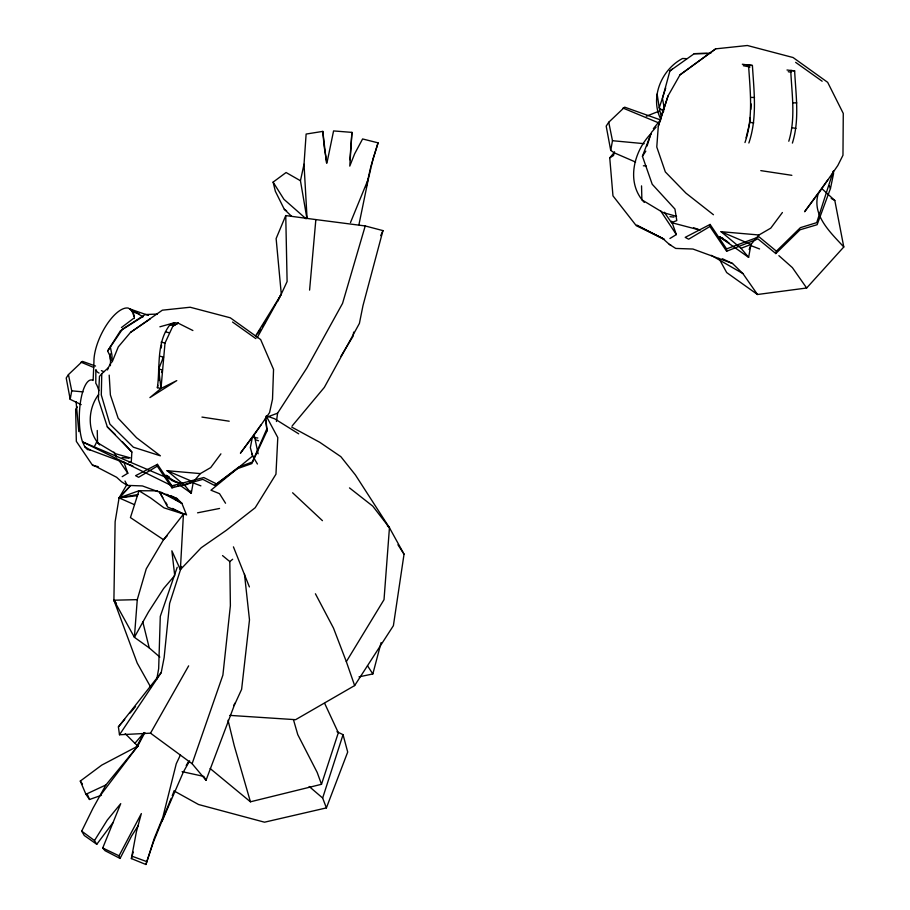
<?xml version="1.0" encoding="UTF-8"?>
<svg xmlns="http://www.w3.org/2000/svg" width="910" height="910" viewBox="0 0 910 910"><rect width="100%" height="100%" fill="white"/><g stroke="black" fill="none" stroke-linecap="round" stroke-linejoin="round"><path stroke-width="1.36" d="M111.088 362.487L108.29 367.799L101.772 373.714L101.294 394.974L109.882 424.105L133.349 447.197L160.387 455.819L136.591 437.778L118.152 418.225L110.383 394.963L109.189 375.136M110.394 365.706L110.633 357.175L107.642 350.998L120.427 330.808L142.825 316.6M748.862 143.006C757.416 117.947 753.969 91.33 752.411 65.475L746.211 64.633M792.394 143.086C799.754 119.688 795.795 94.913 794.646 70.912L790.927 70.4M744.971 142.563C753.56 117.515 750.124 90.92 748.566 65.076L742.332 64.235M788.788 141.243C795.829 118.289 791.791 94.026 790.744 70.502L787.002 69.99M307.068 218.366L304.02 164.244L306.124 134.054L322.8 131.393L324.131 146.442L326.906 163.186L333.572 130.926L351.942 132.382L349.906 159.841M266.209 415.984L277.789 437.551L275.957 474.201L255.198 507.734L226.317 530.325L201.224 547.729L180.373 569.637L183.433 514.196L172.616 508.428M122.293 441.657L131.87 452.02L131.29 461.654L128.708 462.018M750.318 117.526L750.045 121.599L746.086 137.854M750.852 109.371L751.205 103.933M159.887 326.804L174.447 322.732L165.017 343.036L160.99 388.479L149.911 397.602L176.768 380.608L160.99 388.479L157.385 387.705C160.308 366.673 156.042 342.751 169.886 324.847L174.447 322.732L178.167 323.152L192.886 330.523M351.942 132.382L349.781 166.098L354.638 153.835L362.601 138.957L378.071 142.847L370.814 166.644M718.866 258.303L726.681 272.568L757.484 294.499L806.647 288.004L843.786 246.985C830.75 232.698 811.777 215.545 818.158 193.966L837.826 165.495L842.967 155.257L843.274 113.443L827.668 82.332L793.054 57.523L747.372 45.5L715.681 48.856L680.009 74.847L668.054 95.88L658.294 126.217L656.781 147.011L665.335 171.922L685.981 193.17L713.451 214.737M183.433 514.196L163.516 539.732L146.26 568.83L137.274 599.644L134.396 637.307L149.251 647.909L159.819 657.088M291.735 427.097L319.797 442.328L340.852 456.661L355.4 474.929L389.446 527.743L384.02 599.667L346.335 661.65L354.638 685.583L295.602 719.685L229.82 715.385M309.593 290.119L315.85 219.583L285.751 215.568L276.128 238.568L281.258 293.771L277.664 301.381M157.271 466.159L157.441 464.327L135.579 475.68L138.616 477.295L157.271 466.159L171.979 487.874L202.839 479.365L214.589 485.462L237.487 468.639L251.865 463.577L267.062 430.862L265.674 416.939M709.902 226.51L710.096 224.429L685.196 237.362L688.654 239.194L709.902 226.51L726.646 251.251L757.928 238.886L775.809 253.56L800.038 229.786L817.135 224.713L830.466 188.461L833.549 173.708L833.423 170.909M161.275 347.961L161.559 345.152M663.413 111.452L663.947 106.379L662.446 98.371L669.919 70.912L672.217 69.171M110.417 353.842L109.882 357.846L110.69 360.542M353.649 332.093L353.103 336.2L340.943 356.276M686.811 58.672L682.557 58.49C661.638 69.388 649.763 97.359 660.717 119.074M276.458 421.501L277.595 413.163L306.932 367.89L342.558 303.383L365.228 225.953L382.962 230.617L362.976 305.658L359.404 323.414L324.335 387.398L292.178 425.903M171.205 798.275L153.21 842.569L145.918 864.5L131.381 858.574L136.409 831.74L141.346 813.574L119.051 855.809L120.086 858.437L131.541 836.085L138.422 825.336M349.497 487.908L372.759 506.131L389.446 527.743L404.04 554.179L393.393 625.682L354.638 685.583M126.877 484.598L119.085 497.884L115.126 521.76L113.909 600.213L137.205 663.06L150.923 687.539M156.759 679.326L158.67 668.645L160.285 616.4L177.211 567.283M81.195 404.609L70.195 399.342L71.731 390.822L68.455 374.601L82.423 361.361L95.55 366.036M220.914 453.862L210.699 467.592L200.348 473.598L193.318 481.902L191.271 493.231L180.851 485.872M635.589 162.071L614.25 152.823L610.724 150.412L612.476 140.709L608.744 122.236L624.647 107.153L660.694 119.995M723.45 238.648L719.617 236.884L748.623 257.348L750.966 244.449L758.974 234.985L770.759 228.148L782.395 212.519M157.385 387.705L157.851 385.294M244.471 574.096L249.488 619.881L241.616 689.336L234.336 705.227L206.013 780.291L192.112 763.706L150.514 733.176L119.483 734.768L161.207 672.604L164.13 657.646L169.613 603.466L181.545 566.452M358.938 224.702L368.391 178.815L373.146 158.454L378.071 142.847M306.897 218.366L300.448 180.726L304.02 164.244M366.184 187.13L370.507 168.009M775.809 253.56L776.401 251.171L800.402 227.659L816.714 222.643L833.139 171.603M359.018 676.858L372.838 673.957L381.108 642.608M145.918 864.5L154.279 838.337L162.776 817.51L176.256 763.763L180.476 754.822M131.381 858.574L133.201 852.056M614.546 151.811L613.511 155.508L609.745 157.851L612.965 195.855L636.249 225.657L664.493 239.341M661.9 114.216L664.618 104.9M668.054 95.88L658.294 126.217M647.044 146.055L650.923 133.69C633.667 151.515 625.716 182.648 644.257 202.373M158.795 380.471L158.636 369.039L159.5 366.355M173.924 790.847L198.528 804.508L264.514 822.196L326.394 807.898L322.652 798.036L343.047 734.677L336.962 731.72M210.142 768.518L250.432 801.801L321.503 784.295L338.327 732.743L324.711 703.476M665.711 88.099L659.249 107.824L661.377 117.322M192.112 763.706L222.893 675.106L230.378 605.685L229.809 561.595L222.529 555.589M161.525 372.543L162.435 369.892L158.636 369.039L163.504 357.061L159.705 356.208M107.494 369.938L108.29 367.799M664.266 212.223L671.478 222.631L676.79 220.595L674.947 209.061L652.208 184.252L642.437 156.27L651.526 132.314L656.099 127.127M326.394 807.898L347.7 752.047L343.047 734.677M749.158 249.522L750.682 245.541L759.577 248.953M120.086 858.437L105.014 850.668L102.728 847.995L120.734 803.644L107.266 820.103L94.503 840.556L96.778 844.287L113.102 822.458M172.229 795.704L173.764 791.848M350.486 222.552L368.391 178.815M161.98 821.423L183.422 771.919L189.61 760.851M266.914 428.667L252.332 461.996L238.716 467.069L214.589 485.462M380.698 235.644L382.962 230.617M257.132 337.792L280.906 294.908L287.105 281.543L285.751 215.568M162.458 359.257L163.504 357.061M96.778 844.287L84.289 835.516L81.707 831.137L92.991 808.216L105.935 784.932L137.672 746.2L144.883 732.55M233.665 705.591L234.973 703.146M144.19 732.709L136.079 747.576L137.672 746.2L101.772 765.094L80.296 781.076L85.927 794.271L89.521 799.492L101.488 795.272M150.514 733.176L188.643 665.858M186.209 765.538L188.302 761.92M255.539 336.029L280.906 294.908M257.473 333.879L260.567 329.113M262.114 326.724L265.208 321.958M68.455 374.601L66.214 378.014L70.195 399.342M608.744 122.236L606.185 126.115L610.724 150.412M642.437 156.27L645.816 151.174M107.642 350.998L122.486 329.158L145.145 314.553L157.396 314.052M110.36 347.028L111.941 355.025L112.18 361.907L118.289 346.881L130.54 332.366L162.344 310.185L190.167 307.239L230.275 317.795L260.658 339.566L273.546 369.426L272.511 399.194L269.576 412.583L252.32 437.573L250.341 447.674L252.673 455.978L257.428 464.02M98.621 394.508C87.644 408.92 86.916 431.363 99.634 444.956M77.304 406.906L75.644 409.182L76.338 441.361L92.604 465.408L98.291 466.671M260.965 424.981L240.422 453.191L251.353 438.552M828.02 179.611L804.611 211.746L817.066 195.081M101.181 794.328L137.672 746.2M119.483 734.768L118.402 726.874L161.207 672.604M653.346 128.697L659.625 120.996M609.745 157.851L614.216 152.527M118.402 726.874L124.715 719.389M130.13 712.985L135.533 706.569M101.772 373.714L99.463 376.41L98.371 399.319L107.323 426.87L131.87 452.02M137.967 746.143L134.907 743.311L144.076 732.641M167.36 535.603L163.516 539.732L130.437 517.585L138.968 490.752L157.646 490.808M134.509 504.686L119.085 497.884L130.562 485.61M137.376 495.62L119.085 497.884L129.641 486.679M138.343 494.471L119.085 497.884L121.053 495.87M172.445 324.586L174.447 322.732M229.809 561.595L232.664 559.252M121.439 327.554L133.258 318.637M291.416 216.148L284.318 209.323L275.355 191.271L273.114 182.125L286.081 172.525L300.448 180.726M680.009 74.847L715.681 48.856M669.919 70.912L694.239 53.679L710.915 53.11M130.54 332.366L150.07 319.069M122.179 476.669L127.809 473.234L123.703 461.62M669.942 238.488L676.346 234.575L671.625 221.21M173.628 325.689L178.167 323.152L173.628 325.689L169.886 324.847M85.927 794.271L105.935 784.932M646.362 116.218L659.295 111.077M721.061 231.686L741.036 248.293L750.966 244.449L721.061 231.686L758.974 234.985M193.318 481.902L184.605 485.28L177.552 485.576M267.244 417.064L277.595 413.163M726.646 251.251L726.567 248.896L759.008 236.805L776.401 251.171M119.085 497.884L138.968 490.752L150.685 498.009L163.993 507.848L185.242 514.582M197.561 512.819L219.56 508.462M174.72 485.69L171.899 485.803L82.537 441.885A35.103 10.954 -88.3 0 1 80.763 400.161A35.103 10.954 -88.3 0 1 93.127 380.482L93.935 362.009A35.706 14.48 -64.2 0 1 105.947 325.871A35.706 14.48 -64.2 0 1 128.173 308.069L131.518 309.844L134.088 316.589M137.274 599.644L113.909 600.213L134.396 637.307L148.455 612.02L163.629 588.508L174.731 575.518L171.865 550.812L180.373 569.637M694.239 53.679L706.854 53.531M750.682 97.404L754.527 97.484M792.86 102.819L796.762 102.91M92.991 464.999L116.639 477.284L121.599 481.799L127.275 485.394L142.381 485.929L177.143 498.623L181.886 503.344L186.573 515.003M643.37 165.802L646.145 165.904M190.69 490.979L191.271 493.231L184.605 485.28L167.065 470.697L200.348 473.598M612.476 140.709L644.178 143.678M71.731 390.822L82.969 391.88M253.754 437.596L257.803 437.994M669.908 216.682L673.946 217.092M122.156 457.525L128.799 458.196M748.566 65.076L752.411 65.475M790.744 70.502L794.646 70.912M315.85 219.583L365.228 225.953M132.815 465.897L90.318 449.995L87.474 449.585L84.823 446.821L82.537 441.885L180.726 483.631M749.885 122.349L753.742 122.907M792.064 127.764L795.977 128.344M760.794 170.625L791.859 175.323M201.952 417.087L229.218 421.216M788.242 71.708L790.927 72.231M743.322 65.713L750.033 67.022M182.102 771.669L203.84 776.401L206.013 780.291M165.449 331.9L169.328 332.776M161.127 342.16L165.017 343.036M671.478 222.631L700.063 230.139M676.574 216.364L662.969 212.53L641.88 199.847L641.539 185.879M130.21 457.866L116.07 453.874L97.552 442.738L97.256 430.475M139.23 313.779L132.598 311.789L129.846 308.956L148.478 315.417M255.881 439.871L258.531 440.793M693.534 227.727L698.8 229.57M266.732 415.972L274.661 418.793L298.685 433.831M757.484 294.499L742.901 273.569L732.539 263.49L692.942 249.033L675.732 248.43L669.271 244.324L662.412 238.204L636.682 225.191L663.629 239.194M131.734 856.105L146.692 861.599M171.33 480.309L180.624 483.79M193.079 482.857L200.882 485.86M622.986 108.062L659.318 123.146M80.967 362.157L93.719 367.458M101.374 370.632L103.922 371.689M185.31 514.468L167.645 507.018L159.648 492.06M167.065 470.697L192.067 481.379M169.169 476.806L165.802 475.259L175.061 481.799M722.301 258.713L732.539 263.49M170.875 495.7L177.143 498.623M102.728 847.995L119.051 855.809M216.193 483.745L203.783 477.534L171.899 485.803L168.839 483.244M160.729 492.06L181.886 503.344L174.902 499.146M669.271 244.324L670.988 245.268M831.205 198.414L834.811 200.484L843.786 246.985M711.233 255.323L742.901 273.569M84.823 446.821L90.318 449.995M726.931 241.218L719.617 236.884L728.99 242.868M129.846 308.956L143.063 316.805M166.757 494.266L172.57 497.759M284.318 209.323L286.639 210.847M795.647 62.358L822.151 81.229M232.55 322.038L255.824 338.6M81.707 831.137L94.503 840.556M663.606 111.395L659.249 107.824L657.134 94.026M309.161 786.479L322.652 798.036M306.09 218.821L283.92 199.301L273.114 182.125M778.88 255.653L792.383 267.62L806.647 288.004M821.741 188.541L834.811 200.484M387.364 525.821L389.446 527.743M292.611 492.776L322.436 520.668M107.323 426.87L115.388 434.661M125.205 733.642L134.907 743.311M741.036 248.293L748.623 257.348M116.434 603.614L113.909 600.213L116.127 603.66M80.296 781.076L82.457 784.033M676.346 234.575L660.637 210.881M116.628 457.002L113.898 452.168M119.028 460.483L127.809 473.234M710.096 224.429L726.567 248.896M157.441 464.327L171.899 485.803L171.979 487.874M397.943 544.76L404.04 554.179M367.515 665.745L372.838 673.957M225.543 503.241L219.515 493.664L210.949 490.206L252.673 455.978L251.661 453.351M159.876 492.845L162.765 497.588M165.643 502.32L167.087 504.686M315.417 593.775L333.492 628.105L346.335 661.65M125 481.026L127.275 485.394M829.124 185.674L830.466 188.461M87.474 794.589L89.521 799.492M233.426 546.865L249.397 586.927M321.503 784.295L317.18 772.431L297.775 734.654L293.532 719.912M250.432 801.801L234.234 745.665L228.035 720.231M142.745 621.712L149.251 647.909M254.072 434.377L258.121 453.806M322.8 131.393L326.485 162.788M133.679 313.723L134.373 318.489M265.345 418.691L267.062 430.862M158.636 369.039L160.99 388.479M76.076 401.674L78.806 431.59M99.042 373.032A35.706 14.48 -64.2 0 1 96.938 371.599L95.857 369.665L95.789 383.247A35.103 10.954 -88.3 0 1 98.837 390.686M96.778 441.555A35.103 10.954 -88.3 0 1 93.855 447.174"/></g></svg>
